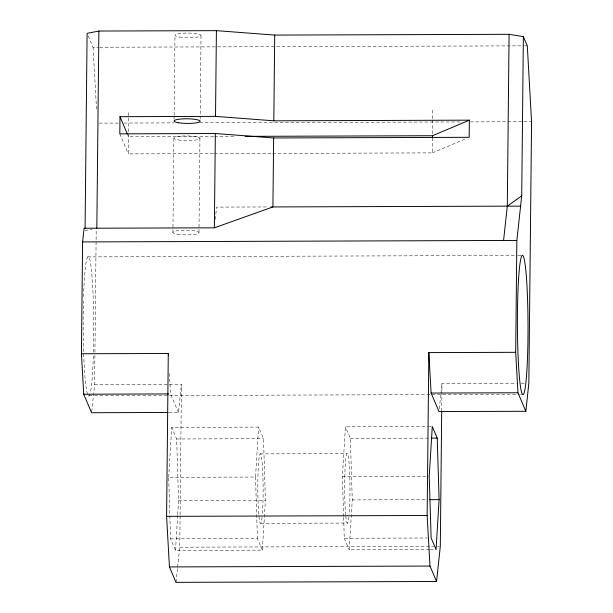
<?xml version="1.0" encoding="UTF-8"?>
<svg xmlns="http://www.w3.org/2000/svg" width="613" height="613" viewBox="0 0 613 613"><rect width="100%" height="100%" fill="white"/><g stroke="black" fill="none" stroke-linecap="round" stroke-linejoin="round"><path stroke-width="0.46" stroke-dasharray="3.06 2.3" d="M91.705 411.79L94.594 384.612L94.923 353.134M94.931 352.176L96.21 229.07M213.439 153.61L128.362 153.894L128.807 111.03M172.912 232.595L173.893 138.293M174.092 119.244L174.123 116.386M174.13 115.436L174.966 35.424M177.632 567.148L179.755 547.202L180.076 515.763M180.092 514.813L181.448 384.32L94.594 384.612M198.964 232.503L199.945 138.209M200.144 119.16L201.018 35.332M272.701 153.411L432.341 152.882L432.494 137.641M432.533 133.833L432.686 119.543M432.694 118.593L432.786 110.018M441.705 411.078L441.996 383.454L516.437 383.202M168.682 477.335L171.732 427.399L258.579 427.115L263.513 438.686L265.406 500.2L262.356 550.137L175.51 550.42L170.567 538.842L168.682 477.335L255.529 477.044L258.579 427.115M175.51 550.42L177.64 515.564M177.693 514.621L178.559 500.492L176.667 438.977L171.732 427.399M343.602 516.498L342.383 476.753L345.425 426.824L428.464 426.548M429.376 549.577L349.211 549.846L352.253 499.909L350.368 438.402L345.425 426.824M168.912 412.472L178.46 412.442L181.448 384.32M176.015 582.35L177.532 568.098M439.306 408.764L441.996 383.454M215.278 219.354L216.604 207.117L267.191 206.956M432.341 152.882L465.673 138.791M85.054 230.519L92.302 229.101M88.218 35.96L93.046 47.278L98.785 47.262M99.743 47.255L523.471 45.845M524.429 45.845L527.295 45.837M99.229 123.136L118.355 123.075M124.094 123.052L173.831 122.891M199.662 122.799L460.784 121.933M470.347 121.903L530.605 121.703M213.615 136.461L128.538 136.745L127.795 135.006M214.573 136.461L234.649 136.392M214.397 153.602L271.751 153.411M87.789 256.885L517.257 255.452M518.215 255.452L522.038 255.437M521.211 383.186L525.027 383.179M89.138 395.76L168.521 395.492M169.479 395.492L519.556 394.328M520.514 394.32L523.387 394.312M429.414 426.541L431.322 426.541M176.667 438.977L263.513 438.686M350.368 438.402L430.533 438.134M260.134 453.896L346.989 453.612M342.383 476.753L428.272 476.47M178.559 500.492L265.406 500.2M352.253 499.909L427.652 499.656M260.801 523.349L347.648 523.058M170.567 538.842L257.422 538.559L262.356 550.137M343.632 517.449L344.268 538.268L427.299 537.992M179.755 547.202L433.621 546.352M437.437 546.344L439.345 546.336M430.334 549.577L436.058 549.555M344.268 538.268L349.211 549.846M119.811 133.841L128.362 153.894M178.46 412.442L170.56 393.929L169.341 372.29M93.046 47.278L96.563 109.865M255.529 477.044L257.422 538.559M87.521 394.305A69.683 5.31 89.8 0 1 83.429 301.044M83.56 296.654A69.683 5.31 89.8 0 1 90.448 262.87A69.683 5.31 89.8 0 1 93.414 354.253M93.36 355.992A69.683 5.31 89.8 0 1 90.479 391.883M89.95 393.99A69.683 5.31 89.8 0 1 87.751 394.902M262.073 517.265A34.841 2.651 89.8 0 1 257.851 492.768A34.841 2.651 89.8 0 1 261.314 456.103A34.841 2.651 89.8 0 1 262.303 514.866M348.92 516.981A34.841 2.651 89.8 0 1 345.786 515.855M345.694 514.905A34.841 2.651 89.8 0 1 345.303 464.501A34.841 2.651 89.8 0 1 349.149 464.141A34.841 2.651 89.8 0 1 349.149 514.583M178.406 139.917A13.065 2.314 0.6 0 0 199.761 138.806A13.065 2.314 0.6 0 0 182.597 136.025A13.065 2.314 0.6 0 0 178.406 139.917M179.479 37.048A13.065 2.314 0.6 0 0 200.826 35.937A13.065 2.314 0.6 0 0 183.662 33.156A13.065 2.314 0.6 0 0 179.479 37.048M177.425 234.212A13.065 2.314 0.6 0 0 198.781 233.109A13.065 2.314 0.6 0 0 181.617 230.327A13.065 2.314 0.6 0 0 177.425 234.212"/><path stroke-width="0.92" d="M167.962 412.472L91.605 412.725L83.713 394.22L81.437 353.755L82.602 241.928L84.088 228.251L214.366 227.821L272.923 206.933L273.636 137.963L215.347 133.519L119.811 133.841L119.987 116.692L215.523 116.378L273.812 120.815L469.359 120.163L469.183 137.312L273.636 137.963M85.077 228.603L87.107 33.347L98.885 31.041L216.412 30.65L274.708 35.087L509.089 34.313L523.372 36.627L527.295 45.837L531.563 121.696L528.843 383.163L525.854 411.285L439.008 411.576L431.115 393.063L428.839 352.605L515.686 352.314L517.962 392.772L525.854 411.285M96.831 228.212L98.885 31.041M441.705 411.078L440.303 546.336L436.563 581.484L176.015 582.35L169.441 566.925L166.59 516.353L168.284 353.471L81.437 353.755M214.366 227.821L215.347 133.519M215.523 116.378L216.412 30.65M273.812 120.815L274.708 35.087M436.563 581.484L429.989 566.06L427.146 515.487L428.839 352.605M432.494 137.641L432.517 135.734L469.359 120.163M82.602 241.928L503.572 240.472L507.303 206.152L509.089 34.313M515.686 352.314L516.851 240.48L521.717 195.853L523.372 36.627M439.107 499.626L436.058 549.555L431.123 537.976L429.23 476.47L432.28 426.533L437.215 438.111L439.107 499.626L429.56 499.656M271.007 206.941L507.303 206.152L521.717 195.853M245.162 136.362L432.517 135.734M83.713 394.22L168.652 393.937M431.115 393.063L517.962 392.772M431.491 438.134L437.215 438.111M166.59 516.353L427.146 515.487M169.441 566.925L429.989 566.06M507.303 206.152L520.583 206.167M503.572 240.472L516.851 240.48M119.987 116.692L127.427 134.132M168.284 353.471L168.391 355.348M178.582 122.769A13.065 2.314 0.6 0 0 199.938 121.665A13.065 2.314 0.6 0 0 182.774 118.884A13.065 2.314 0.6 0 0 178.582 122.769M518.514 279.896A69.683 5.31 89.8 0 0 522 393.454A69.683 5.31 89.8 0 0 527.624 301.274A69.683 5.31 89.8 0 0 518.514 279.896"/></g></svg>
